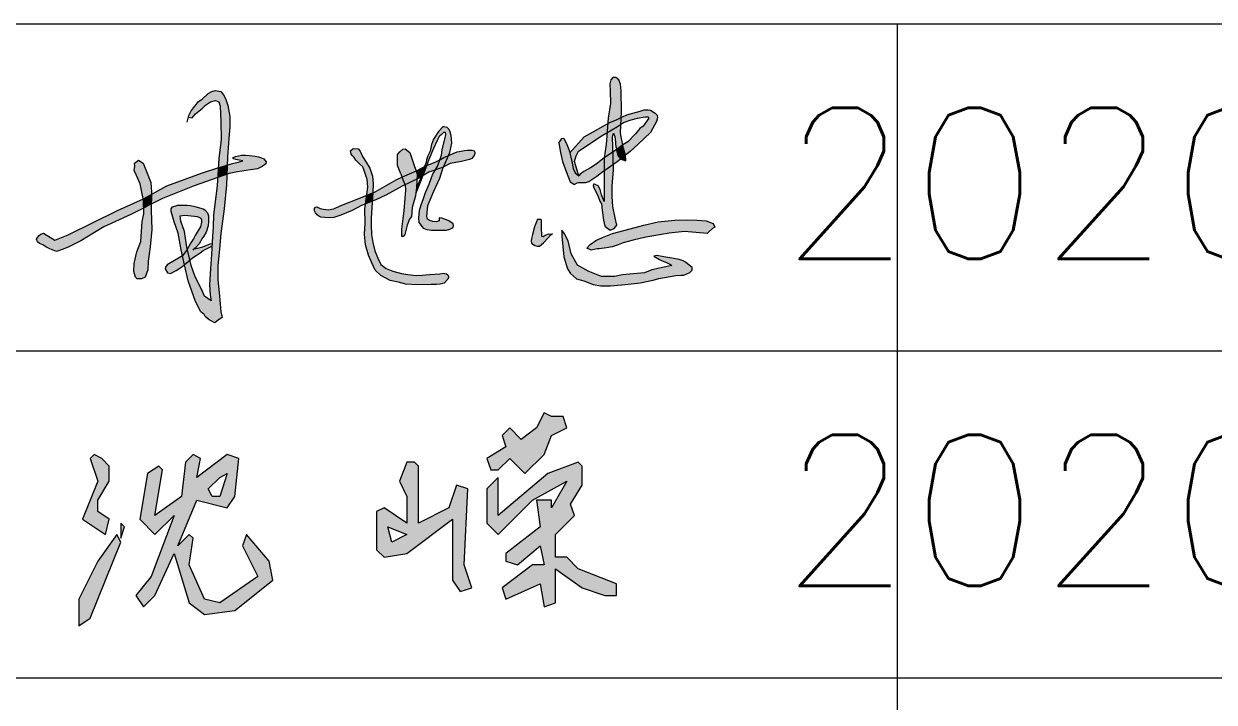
# Model space of a CAD drawing. Header units: millimetres. Extents: x 865974 to 875117, y 41124 to 44891.
# Drawn here: x 870429.2 to 870452.84, y 41162.62 to 41176.1 of the extents above; entities that cross this region are included whole.
import ezdxf
from ezdxf.enums import TextEntityAlignment as Align

# ---------------------------------------------------------------- set-up
doc = ezdxf.new("R2010")
doc.units = ezdxf.units.MM
doc.header["$LTSCALE"] = 1000
doc.header["$MEASUREMENT"] = 0
doc.layers.add('HATCH', color=8, linetype='Continuous')
doc.styles.add('ECEC_TQ', font='txt_l.shx', dxfattribs={"bigfont": 'hztxt_l.shx'})

msp = doc.modelspace()

# ---------------------------------------------------------------- hatches: boundary and pattern name
at = {"linetype": 'Continuous'}
h = msp.add_hatch(color=256, dxfattribs=at)
h.paths.add_polyline_path([(870437.716, 41166.256), (870437.716, 41165.046), (870437.867, 41164.819), (870438.094, 41164.894), (870437.943, 41165.348), (870438.018, 41166.861), (870437.791, 41166.936), (870437.64, 41166.483), (870437.035, 41166.18), (870437.035, 41167.314), (870436.96, 41167.39), (870436.808, 41167.39), (870436.657, 41167.012), (870436.808, 41166.709), (870436.808, 41166.18), (870436.355, 41166.483), (870436.203, 41166.407), (870436.203, 41165.651), (870436.355, 41165.499), (870436.808, 41165.575)])
h.paths.add_polyline_path([(870436.808, 41165.953), (870436.506, 41165.802), (870436.43, 41166.104)], flags=16)
h.paths.add_polyline_path([(870439.531, 41167.541), (870439.682, 41167.919), (870439.985, 41168.071), (870439.909, 41168.298), (870439.682, 41168.298), (870439.531, 41168.373), (870439.38, 41168.071), (870439.077, 41167.844), (870438.85, 41168.071), (870438.699, 41167.919), (870438.775, 41167.693), (870438.396, 41167.466), (870438.472, 41167.239), (870438.623, 41167.239), (870438.85, 41167.466), (870439.153, 41167.163)])
h.paths.add_polyline_path([(870440.287, 41166.936), (870440.287, 41167.314), (870440.211, 41167.39), (870439.606, 41167.163), (870438.623, 41166.331), (870438.623, 41167.088), (870438.396, 41166.861), (870438.396, 41166.18), (870438.623, 41165.953), (870439.304, 41166.634), (870439.985, 41167.012), (870439.682, 41166.483), (870439.682, 41166.634), (870439.38, 41166.634), (870439.455, 41166.104), (870438.775, 41165.575), (870438.775, 41165.424), (870439.001, 41165.348), (870439.455, 41165.726), (870439.531, 41165.348), (870439.304, 41165.348), (870438.699, 41164.894), (870438.775, 41164.668), (870439.455, 41164.97), (870439.531, 41164.516), (870439.758, 41164.592), (870439.758, 41165.273), (870440.287, 41164.894), (870440.741, 41164.743), (870440.968, 41164.743), (870440.968, 41164.97), (870440.211, 41165.273), (870439.985, 41165.499), (870439.758, 41165.499), (870439.758, 41165.953), (870440.136, 41166.331), (870440.06, 41166.558)])
h = msp.add_hatch(color=256, dxfattribs=at)
h.paths.add_polyline_path([(870430.668, 41166.407), (870430.668, 41166.634), (870430.895, 41167.012), (870430.895, 41167.314), (870430.744, 41167.466), (870430.593, 41167.541), (870430.517, 41167.466), (870430.668, 41167.012), (870430.366, 41166.256), (870430.82, 41165.953), (870430.895, 41166.256)])
h.paths.add_polyline_path([(870431.198, 41166.104), (870431.122, 41166.18), (870431.122, 41165.878)])
h.paths.add_polyline_path([(870431.122, 41165.802), (870431.046, 41165.953), (870430.668, 41165.424), (870430.29, 41164.668), (870430.29, 41164.138), (870430.517, 41164.289)])
h.paths.add_polyline_path([(870432.635, 41166.634), (870433.24, 41166.483), (870433.391, 41166.709), (870433.466, 41167.466), (870433.24, 41167.541), (870432.635, 41167.088), (870432.71, 41167.466), (870432.559, 41167.541), (870432.408, 41167.39), (870432.332, 41166.709), (870431.803, 41166.331), (870431.954, 41167.239), (870431.878, 41167.314), (870431.651, 41167.163), (870431.5, 41166.256), (870431.803, 41165.953), (870432.181, 41166.331), (870431.727, 41165.121), (870431.425, 41164.743), (870431.576, 41164.516), (870431.803, 41164.743), (870432.181, 41165.575), (870432.483, 41164.592), (870432.786, 41164.365), (870433.391, 41164.441), (870434.147, 41165.046), (870434.071, 41165.424), (870433.618, 41165.953), (870433.542, 41165.726), (870433.845, 41165.121), (870433.088, 41164.592), (870432.786, 41164.668), (870432.483, 41165.348), (870432.559, 41165.878), (870432.483, 41165.953), (870432.256, 41165.726)])
h.paths.add_polyline_path([(870432.861, 41166.861), (870433.088, 41167.088), (870433.24, 41167.163), (870433.088, 41166.709), (870432.937, 41166.709)], flags=16)
at = {"layer": 'HATCH'}
for points in [[(870441.062, 41174.772), (870441.051, 41174.902), (870441.02, 41174.993), (870440.957, 41175.035), (870440.897, 41175.035), (870440.855, 41174.99), (870440.837, 41174.913), (870440.844, 41174.762), (870440.851, 41174.52), (870440.802, 41174.229), (870440.794, 41174.118), (870440.84, 41174.145), (870440.985, 41174.204), (870441.063, 41174.241), (870441.069, 41174.358)], [(870433.27, 41173.823), (870433.291, 41174.058), (870433.288, 41174.264), (870433.248, 41174.483), (870433.206, 41174.619), (870433.166, 41174.689), (870433.109, 41174.758), (870432.997, 41174.78), (870432.933, 41174.761), (870432.858, 41174.716), (870432.743, 41174.609), (870432.666, 41174.558), (870432.594, 41174.465), (870432.519, 41174.377), (870432.476, 41174.28), (870432.468, 41174.245), (870432.541, 41174.238), (870432.606, 41174.312), (870432.737, 41174.423), (870432.805, 41174.484), (870432.906, 41174.551), (870433.003, 41174.578), (870433.071, 41174.551), (870433.098, 41174.464), (870433.111, 41174.164), (870433.118, 41173.803), (870433.074, 41173.425), (870433.062, 41173.244), (870433.24, 41173.295), (870433.246, 41173.454)], [(870441.776, 41174.29), (870441.737, 41174.331), (870441.649, 41174.389), (870441.597, 41174.394), (870441.52, 41174.392), (870441.439, 41174.369), (870441.293, 41174.326), (870441.179, 41174.293), (870441.09, 41174.254), (870441.063, 41174.241), (870441.056, 41174.105), (870441.109, 41174.139), (870441.265, 41174.192), (870441.391, 41174.226), (870441.499, 41174.248), (870441.545, 41174.257), (870441.594, 41174.255), (870441.611, 41174.23), (870441.5, 41174.071), (870441.433, 41174.02), (870441.346, 41173.917), (870441.198, 41173.759), (870441.097, 41173.699), (870441.111, 41173.629), (870441.149, 41173.491), (870441.244, 41173.568), (870441.402, 41173.713), (870441.643, 41173.942), (870441.767, 41174.165), (870441.783, 41174.235)], [(870441.063, 41174.241), (870440.985, 41174.204), (870440.84, 41174.145), (870440.794, 41174.118), (870440.781, 41173.942), (870440.993, 41174.064), (870441.056, 41174.105)], [(870437.34, 41173.63), (870437.413, 41173.791), (870437.462, 41173.881), (870437.498, 41173.913), (870437.54, 41173.948), (870437.565, 41173.953), (870437.573, 41173.904), (870437.554, 41173.811), (870437.502, 41173.604), (870437.488, 41173.489), (870437.458, 41173.401), (870437.472, 41173.409), (870437.542, 41173.449), (870437.639, 41173.49), (870437.663, 41173.543), (870437.7, 41173.729), (870437.684, 41173.884), (870437.665, 41173.956), (870437.648, 41174.001), (870437.63, 41174.026), (870437.61, 41174.041), (870437.549, 41174.058), (870437.518, 41174.058), (870437.441, 41173.97), (870437.409, 41173.922), (870437.376, 41173.868), (870437.338, 41173.81), (870437.296, 41173.703), (870437.267, 41173.574), (870437.224, 41173.479), (870437.194, 41173.403), (870437.189, 41173.346), (870437.157, 41173.267), (870437.185, 41173.282), (870437.204, 41173.289), (870437.247, 41173.412)], [(870440.367, 41173.672), (870440.65, 41173.866), (870440.781, 41173.942), (870440.794, 41174.118), (870440.751, 41174.093), (870440.505, 41173.954), (870440.33, 41173.858), (870440.046, 41173.538), (870440.085, 41173.37), (870440.113, 41173.228), (870440.147, 41173.142), (870440.224, 41173.082), (870440.136, 41173.366), (870440.169, 41173.482), (870440.214, 41173.572)], [(870441.056, 41174.105), (870440.993, 41174.064), (870440.781, 41173.942), (870440.764, 41173.703), (870440.728, 41173.439), (870440.902, 41173.556), (870440.898, 41173.668), (870440.893, 41173.85), (870440.895, 41173.883), (870440.91, 41173.93), (870440.938, 41173.865), (870440.951, 41173.754), (870440.953, 41173.724), (870440.96, 41173.651), (870440.975, 41173.609), (870441.097, 41173.699), (870441.065, 41173.86), (870441.048, 41173.937)], [(870440.04, 41173.566), (870440.024, 41173.605), (870439.969, 41173.74), (870439.933, 41173.811), (870439.925, 41173.833), (870439.882, 41173.825), (870439.866, 41173.794), (870439.824, 41173.736), (870439.856, 41173.549), (870439.899, 41173.367), (870439.971, 41173.168), (870440.052, 41172.966), (870440.139, 41172.909), (870440.181, 41172.934), (870440.217, 41172.94), (870440.242, 41172.941), (870440.293, 41172.941), (870440.347, 41172.943), (870440.419, 41172.962), (870440.58, 41173.067), (870440.674, 41173.144), (870440.727, 41173.181), (870440.728, 41173.439), (870440.57, 41173.317), (870440.451, 41173.242), (870440.381, 41173.199), (870440.325, 41173.168), (870440.251, 41173.115), (870440.224, 41173.082), (870440.147, 41173.142), (870440.113, 41173.228), (870440.085, 41173.37)], [(870441.111, 41173.629), (870441.097, 41173.699), (870441.097, 41173.699), (870440.975, 41173.609), (870440.973, 41173.59), (870441.006, 41173.474), (870441.055, 41173.414), (870441.149, 41173.491)], [(870433.932, 41173.267), (870434.007, 41173.319), (870434.009, 41173.362), (870433.965, 41173.42), (870433.92, 41173.442), (870433.862, 41173.457), (870433.794, 41173.473), (870433.679, 41173.486), (870433.598, 41173.49), (870433.522, 41173.49), (870433.462, 41173.479), (870433.4, 41173.467), (870433.353, 41173.446), (870433.357, 41173.422), (870433.409, 41173.409), (870433.477, 41173.393), (870433.547, 41173.378), (870433.485, 41173.36), (870433.343, 41173.325), (870433.24, 41173.295), (870433.233, 41173.111), (870433.279, 41173.127), (870433.442, 41173.16), (870433.699, 41173.203), (870433.842, 41173.22)], [(870436.123, 41173.076), (870436.071, 41173.233), (870435.997, 41173.354), (870435.927, 41173.469), (870435.88, 41173.573), (870435.838, 41173.622), (870435.742, 41173.626), (870435.689, 41173.577), (870435.699, 41173.512), (870435.729, 41173.477), (870435.757, 41173.447), (870435.794, 41173.394), (870435.864, 41173.323), (870435.93, 41173.261), (870435.961, 41173.186), (870436.015, 41173.009), (870436.028, 41172.857), (870436.008, 41172.713), (870436.005, 41172.694), (870436.133, 41172.748), (870436.137, 41172.927)], [(870436.917, 41173.389), (870436.865, 41173.545), (870436.773, 41173.621), (870436.729, 41173.609), (870436.665, 41173.561), (870436.62, 41173.509), (870436.62, 41173.425), (870436.62, 41173.285), (870436.685, 41173.125), (870436.708, 41173.057), (870436.718, 41173.062), (870436.988, 41173.177)], [(870437.639, 41173.49), (870437.542, 41173.449), (870437.472, 41173.409), (870437.458, 41173.401), (870437.416, 41173.28), (870437.366, 41173.194), (870437.513, 41173.246), (870437.536, 41173.258)], [(870438.05, 41173.404), (870438.098, 41173.429), (870438.119, 41173.451), (870438.141, 41173.486), (870438.156, 41173.524), (870438.155, 41173.552), (870438.152, 41173.563), (870438.142, 41173.577), (870438.095, 41173.592), (870438.002, 41173.592), (870437.952, 41173.586), (870437.882, 41173.572), (870437.805, 41173.556), (870437.728, 41173.529), (870437.652, 41173.496), (870437.639, 41173.49), (870437.536, 41173.258), (870437.664, 41173.326), (870437.891, 41173.37)], [(870440.902, 41173.556), (870440.728, 41173.439), (870440.727, 41173.181), (870440.909, 41173.306)], [(870441.006, 41173.474), (870440.973, 41173.59), (870440.975, 41173.609), (870440.919, 41173.568), (870440.902, 41173.556), (870440.909, 41173.306), (870440.986, 41173.359), (870441.055, 41173.414)], [(870441.149, 41173.491), (870441.055, 41173.414), (870441.153, 41173.383)], [(870431.72, 41172.948), (870431.636, 41173.17), (870431.566, 41173.336), (870431.478, 41173.393), (870431.395, 41173.337), (870431.401, 41173.273), (870431.39, 41173.185), (870431.433, 41173.086), (870431.507, 41172.922), (870431.537, 41172.788), (870431.572, 41172.624), (870431.732, 41172.713), (870431.733, 41172.763)], [(870432.581, 41172.885), (870433.048, 41173.047), (870433.062, 41173.244), (870433.033, 41173.236), (870432.726, 41173.135), (870432.036, 41172.881), (870431.732, 41172.713), (870431.729, 41172.518), (870431.952, 41172.629)], [(870433.24, 41173.295), (870433.062, 41173.244), (870433.048, 41173.047), (870433.233, 41173.111)], [(870437.009, 41173.115), (870436.988, 41173.177), (870436.718, 41173.062), (870436.708, 41173.057), (870436.73, 41172.991), (870436.773, 41172.904), (870437.006, 41173.018)], [(870437.157, 41173.267), (870437.001, 41173.182), (870436.988, 41173.177), (870437.009, 41173.115), (870437.006, 41173.018), (870437.043, 41173.037), (870437.094, 41173.066)], [(870437.46, 41173.035), (870437.524, 41173.231), (870437.536, 41173.258), (870437.513, 41173.246), (870437.366, 41173.194), (870437.318, 41173.112), (870437.24, 41172.913), (870437.169, 41172.744), (870437.125, 41172.607), (870437.09, 41172.52), (870437.051, 41172.392), (870437.035, 41172.25), (870437.044, 41172.155), (870437.111, 41172.07), (870437.132, 41172.044), (870437.2, 41172.017), (870437.299, 41172), (870437.365, 41171.999), (870437.473, 41171.999), (870437.591, 41172.003), (870437.662, 41172.025), (870437.697, 41172.041), (870437.727, 41172.061), (870437.732, 41172.092), (870437.724, 41172.13), (870437.642, 41172.186), (870437.593, 41172.205), (870437.499, 41172.24), (870437.448, 41172.248), (870437.448, 41172.209), (870437.445, 41172.185), (870437.393, 41172.171), (870437.325, 41172.174), (870437.255, 41172.193), (870437.217, 41172.222), (870437.201, 41172.273), (870437.225, 41172.493), (870437.343, 41172.779)], [(870437.204, 41173.289), (870437.185, 41173.282), (870437.157, 41173.267), (870437.094, 41173.066), (870437.126, 41173.084), (870437.169, 41173.192)], [(870437.416, 41173.28), (870437.458, 41173.401), (870437.368, 41173.352), (870437.204, 41173.289), (870437.169, 41173.192), (870437.126, 41173.084), (870437.246, 41173.152), (870437.366, 41173.194)], [(870440.912, 41173.199), (870440.909, 41173.306), (870440.727, 41173.181), (870440.725, 41172.913), (870440.724, 41172.699), (870440.725, 41172.57), (870440.672, 41172.703), (870440.644, 41172.81), (870440.609, 41172.885), (870440.561, 41172.904), (870440.534, 41172.916), (870440.513, 41172.918), (870440.505, 41172.889), (870440.521, 41172.843), (870440.58, 41172.731), (870440.607, 41172.672), (870440.637, 41172.577), (870440.671, 41172.527), (870440.687, 41172.4), (870440.715, 41172.201), (870440.738, 41172.084), (870440.843, 41171.999), (870440.923, 41172.036), (870440.978, 41172.1), (870440.944, 41172.246), (870440.898, 41172.475), (870440.887, 41172.674), (870440.887, 41172.876)], [(870432.519, 41171.301), (870432.495, 41171.406), (870432.419, 41171.341), (870432.386, 41171.313), (870432.387, 41171.311), (870432.462, 41170.993), (870432.606, 41170.581), (870432.715, 41170.382), (870432.777, 41170.328), (870432.803, 41170.288), (870432.88, 41170.219), (870432.99, 41170.163), (870433.028, 41170.189), (870433.063, 41170.221), (870433.136, 41170.266), (870433.114, 41170.376), (870433.097, 41170.537), (870433.078, 41170.764), (870433.05, 41171.017), (870433.053, 41171.302), (870433.082, 41171.624), (870433.11, 41171.933), (870433.179, 41172.427), (870433.224, 41172.903), (870433.233, 41173.111), (870433.048, 41173.047), (870433.037, 41172.885), (870432.963, 41172.308), (870432.956, 41172.064), (870432.946, 41171.882), (870432.926, 41171.518), (870432.906, 41171.238), (870432.883, 41170.917), (870432.902, 41170.716), (870432.916, 41170.598), (870432.789, 41170.688), (870432.724, 41170.829), (870432.604, 41171.077)], [(870436.71, 41172.874), (870436.773, 41172.904), (870436.73, 41172.991), (870436.708, 41173.057), (870436.591, 41173), (870436.179, 41172.767), (870436.133, 41172.748), (870436.121, 41172.575), (870436.192, 41172.602), (870436.389, 41172.7)], [(870437.001, 41172.852), (870437.006, 41173.018), (870436.773, 41172.904), (870436.779, 41172.796), (870436.764, 41172.638), (870436.749, 41172.386), (870436.724, 41172.234), (870436.716, 41172.131), (870436.705, 41172.072), (870436.703, 41172.022), (870436.703, 41171.978), (870436.697, 41171.921), (870436.697, 41171.893), (870436.702, 41171.88), (870436.71, 41171.873), (870436.736, 41171.874), (870436.765, 41171.918), (870436.815, 41172.099), (870436.857, 41172.219), (870436.897, 41172.275), (870436.909, 41172.455), (870436.949, 41172.592), (870436.981, 41172.684)], [(870437.126, 41173.084), (870437.094, 41173.066), (870437.021, 41172.901), (870437, 41172.837), (870436.988, 41172.743), (870437.071, 41172.943)], [(870431.732, 41172.713), (870431.572, 41172.624), (870431.577, 41172.601), (870431.581, 41172.445), (870431.729, 41172.518)], [(870436.133, 41172.748), (870436.005, 41172.694), (870435.982, 41172.523), (870436.121, 41172.575)], [(870430.788, 41172.07), (870431.32, 41172.316), (870431.581, 41172.445), (870431.577, 41172.601), (870431.572, 41172.624), (870431.061, 41172.392), (870430.081, 41171.908), (870429.812, 41171.806), (870429.588, 41171.944), (870429.536, 41171.921), (870429.501, 41171.894), (870429.466, 41171.859), (870429.447, 41171.822), (870429.472, 41171.769), (870429.511, 41171.738), (870429.577, 41171.711), (870429.637, 41171.672), (870429.713, 41171.629), (870429.847, 41171.581), (870429.959, 41171.618), (870430.078, 41171.662), (870430.332, 41171.793)], [(870431.742, 41172.018), (870431.726, 41172.393), (870431.729, 41172.518), (870431.581, 41172.445), (870431.584, 41172.33), (870431.546, 41172.172), (870431.521, 41171.774), (870431.442, 41171.569), (870431.39, 41171.337), (870431.381, 41171.179), (870431.415, 41171.066), (870431.447, 41171.035), (870431.532, 41171.035), (870431.607, 41171.071), (870431.663, 41171.215), (870431.668, 41171.384), (870431.708, 41171.668)], [(870432.794, 41172.405), (870432.757, 41172.429), (870432.687, 41172.446), (870432.622, 41172.466), (870432.565, 41172.479), (870432.501, 41172.49), (870432.44, 41172.496), (870432.343, 41172.496), (870432.258, 41172.496), (870432.154, 41172.466), (870432.127, 41172.426), (870432.127, 41172.375), (870432.157, 41172.26), (870432.187, 41172.166), (870432.265, 41171.94), (870432.322, 41171.61), (870432.347, 41171.495), (870432.445, 41171.619), (870432.434, 41171.662), (870432.389, 41171.973), (870432.315, 41172.184), (870432.306, 41172.284), (870432.397, 41172.299), (870432.589, 41172.282), (870432.643, 41172.275), (870432.684, 41172.256), (870432.715, 41172.24), (870432.726, 41172.206), (870432.726, 41172.162), (870432.708, 41172.069), (870432.66, 41171.995), (870432.604, 41171.895), (870432.565, 41171.83), (870432.543, 41171.793), (870432.515, 41171.75), (870432.482, 41171.689), (870432.445, 41171.619), (870432.495, 41171.406), (870432.549, 41171.454), (870432.621, 41171.501), (870432.702, 41171.551), (870432.762, 41171.597), (870432.854, 41171.647), (870432.935, 41171.684), (870432.938, 41171.74), (870432.902, 41171.729), (870432.799, 41171.69), (870432.756, 41171.673), (870432.645, 41171.643), (870432.58, 41171.629), (870432.609, 41171.65), (870432.68, 41171.731), (870432.707, 41171.775), (870432.734, 41171.829), (870432.771, 41171.883), (870432.818, 41171.96), (870432.862, 41172.085), (870432.869, 41172.169), (870432.869, 41172.233), (870432.865, 41172.284), (870432.848, 41172.348)], [(870435.903, 41172.494), (870435.982, 41172.523), (870436.005, 41172.694), (870435.885, 41172.642), (870435.482, 41172.487), (870435.358, 41172.428), (870435.24, 41172.407), (870435.148, 41172.417), (870435.087, 41172.433), (870435.021, 41172.466), (870434.994, 41172.457), (870434.974, 41172.431), (870434.971, 41172.388), (870434.994, 41172.346), (870435.025, 41172.31), (870435.055, 41172.283), (870435.1, 41172.26), (870435.178, 41172.251), (870435.269, 41172.244), (870435.357, 41172.251), (870435.493, 41172.299), (870435.72, 41172.393)], [(870436.095, 41172.101), (870436.097, 41172.242), (870436.112, 41172.448), (870436.121, 41172.575), (870435.982, 41172.523), (870435.969, 41172.428), (870435.975, 41172.144), (870435.965, 41171.92), (870435.986, 41171.71), (870436.043, 41171.503), (870436.112, 41171.354), (870436.178, 41171.207), (870436.29, 41171.102), (870436.472, 41171.004), (870436.665, 41170.963), (870436.776, 41170.928), (870437.021, 41170.913), (870437.288, 41170.92), (870437.392, 41170.921), (870437.467, 41170.927), (870437.545, 41170.95), (870437.617, 41171.027), (870437.635, 41171.063), (870437.635, 41171.079), (870437.623, 41171.117), (870437.595, 41171.131), (870437.559, 41171.143), (870437.531, 41171.149), (870437.46, 41171.136), (870437.256, 41171.122), (870437.113, 41171.11), (870436.99, 41171.099), (870436.825, 41171.118), (870436.702, 41171.144), (870436.53, 41171.185), (870436.392, 41171.241), (870436.291, 41171.319), (870436.23, 41171.446), (870436.168, 41171.593), (870436.131, 41171.756), (870436.101, 41171.916)], [(870439.614, 41171.852), (870439.664, 41171.912), (870439.682, 41171.923), (870439.624, 41171.927), (870439.551, 41171.902), (870439.511, 41171.877), (870439.483, 41171.882), (870439.481, 41171.909), (870439.481, 41171.947), (870439.476, 41172.005), (870439.476, 41172.047), (870439.476, 41172.108), (870439.473, 41172.143), (870439.473, 41172.188), (870439.468, 41172.218), (870439.403, 41172.223), (870439.383, 41172.17), (870439.345, 41172.07), (870439.3, 41171.919), (870439.285, 41171.839), (870439.275, 41171.791), (870439.282, 41171.741), (870439.35, 41171.699), (870439.4, 41171.684), (870439.441, 41171.686), (870439.521, 41171.749)], [(870440.012, 41171.788), (870439.936, 41171.928), (870439.885, 41172.002), (870439.888, 41171.884), (870439.923, 41171.472), (870439.998, 41171.236), (870440.058, 41171.138), (870440.179, 41171.033), (870440.32, 41170.993), (870440.505, 41170.924), (870440.66, 41170.898), (870440.85, 41170.896), (870441.146, 41170.92), (870441.447, 41170.954), (870441.536, 41170.974), (870441.699, 41171.008), (870441.812, 41171.039), (870442.148, 41171.101), (870442.254, 41171.11), (870442.305, 41171.11), (870442.426, 41171.162), (870442.472, 41171.21), (870442.474, 41171.259), (870442.412, 41171.309), (870442.341, 41171.363), (870442.295, 41171.392), (870442.218, 41171.418), (870442.111, 41171.44), (870441.912, 41171.472), (870441.769, 41171.498), (870441.709, 41171.484), (870441.823, 41171.42), (870441.867, 41171.402), (870441.98, 41171.355), (870442.029, 41171.325), (870442.073, 41171.303), (870441.673, 41171.216), (870441.527, 41171.157), (870441.093, 41171.117), (870440.931, 41171.078), (870440.674, 41171.078), (870440.406, 41171.189), (870440.193, 41171.307), (870440.071, 41171.529)], [(870441.303, 41171.804), (870441.552, 41171.86), (870441.715, 41171.891), (870442.014, 41171.942), (870442.319, 41171.973), (870442.772, 41171.934), (870442.805, 41171.967), (870442.879, 41172.036), (870442.925, 41172.064), (870442.892, 41172.135), (870442.752, 41172.189), (870442.576, 41172.201), (870442.355, 41172.206), (870442.131, 41172.199), (870441.797, 41172.168), (870441.514, 41172.1), (870441.341, 41172.056), (870440.89, 41171.939), (870440.694, 41171.855), (870440.562, 41171.799), (870440.445, 41171.715), (870440.382, 41171.644), (870440.466, 41171.603), (870440.588, 41171.631), (870440.628, 41171.634), (870440.774, 41171.654), (870440.885, 41171.672), (870441.005, 41171.708), (870441.102, 41171.753)], [(870432.445, 41171.619), (870432.347, 41171.495), (870432.386, 41171.313), (870432.419, 41171.341), (870432.495, 41171.406)], [(870432.386, 41171.313), (870432.347, 41171.495), (870432.191, 41171.399), (870432.043, 41171.315), (870432.015, 41171.269), (870432.006, 41171.232), (870432.052, 41171.154), (870432.113, 41171.143), (870432.221, 41171.202), (870432.295, 41171.247), (870432.356, 41171.286)]]:
    msp.add_hatch(color=256, dxfattribs=at).paths.add_polyline_path(points)

# ---------------------------------------------------------------- linework, layer by layer
for p, q in [((870411.552, 41176.104), (870521.552, 41176.104)), ((870446.552, 41143.604), (870446.552, 41176.104)), ((870411.552, 41169.604), (870466.552, 41169.604)), ((870411.552, 41163.104), (870466.552, 41163.104))]:
    msp.add_line(p, q)
for points in [[(870440.973, 41173.59), (870441.006, 41173.474), (870441.055, 41173.414), (870441.153, 41173.383), (870441.149, 41173.491), (870441.111, 41173.629), (870441.065, 41173.86), (870441.048, 41173.937), (870441.069, 41174.358), (870441.062, 41174.772), (870441.051, 41174.902), (870441.02, 41174.993), (870440.957, 41175.035), (870440.897, 41175.035), (870440.855, 41174.99), (870440.837, 41174.913), (870440.844, 41174.762), (870440.851, 41174.52), (870440.802, 41174.229), (870440.764, 41173.703), (870440.728, 41173.439), (870440.725, 41172.913), (870440.724, 41172.699), (870440.725, 41172.57), (870440.672, 41172.703), (870440.644, 41172.81), (870440.609, 41172.885)], [(870432.444, 41174.147), (870432.476, 41174.28), (870432.519, 41174.377), (870432.594, 41174.465), (870432.666, 41174.558), (870432.743, 41174.609), (870432.858, 41174.716), (870432.933, 41174.761), (870432.997, 41174.78), (870433.109, 41174.758), (870433.166, 41174.689), (870433.206, 41174.619), (870433.248, 41174.483), (870433.288, 41174.264), (870433.291, 41174.058), (870433.27, 41173.823), (870433.246, 41173.454), (870433.224, 41172.903), (870433.179, 41172.427), (870433.11, 41171.933), (870433.082, 41171.624), (870433.053, 41171.302), (870433.05, 41171.017), (870433.078, 41170.764), (870433.097, 41170.537), (870433.114, 41170.376), (870433.136, 41170.266), (870433.063, 41170.221), (870433.028, 41170.189), (870432.99, 41170.163), (870432.88, 41170.219), (870432.803, 41170.288), (870432.777, 41170.328), (870432.715, 41170.382), (870432.606, 41170.581), (870432.462, 41170.993), (870432.387, 41171.311), (870432.322, 41171.61), (870432.265, 41171.94), (870432.187, 41172.166), (870432.157, 41172.26), (870432.127, 41172.375), (870432.127, 41172.426), (870432.154, 41172.466), (870432.154, 41172.466), (870432.258, 41172.496), (870432.343, 41172.496), (870432.343, 41172.496), (870432.44, 41172.496), (870432.501, 41172.49), (870432.565, 41172.479), (870432.622, 41172.466), (870432.687, 41172.446), (870432.757, 41172.429), (870432.794, 41172.405), (870432.848, 41172.348), (870432.865, 41172.284), (870432.869, 41172.233), (870432.869, 41172.169), (870432.862, 41172.085), (870432.818, 41171.96), (870432.771, 41171.883), (870432.734, 41171.829), (870432.707, 41171.775), (870432.68, 41171.731), (870432.68, 41171.731), (870432.609, 41171.65), (870432.552, 41171.607)], [(870432.468, 41174.245), (870432.541, 41174.238), (870432.541, 41174.238), (870432.606, 41174.312), (870432.737, 41174.423), (870432.805, 41174.484), (870432.906, 41174.551), (870433.003, 41174.578), (870433.003, 41174.578), (870433.071, 41174.551), (870433.098, 41174.464), (870433.111, 41174.164), (870433.118, 41173.803), (870433.074, 41173.425), (870433.037, 41172.885), (870432.963, 41172.308), (870432.956, 41172.064), (870432.946, 41171.882), (870432.926, 41171.518), (870432.906, 41171.238), (870432.883, 41170.917), (870432.902, 41170.716), (870432.916, 41170.598), (870432.916, 41170.598), (870432.789, 41170.688), (870432.724, 41170.829), (870432.604, 41171.077), (870432.519, 41171.301), (870432.434, 41171.662), (870432.389, 41171.973), (870432.315, 41172.184), (870432.306, 41172.284), (870432.306, 41172.284), (870432.397, 41172.299), (870432.589, 41172.282), (870432.589, 41172.282), (870432.643, 41172.275), (870432.684, 41172.256), (870432.715, 41172.24), (870432.726, 41172.206), (870432.726, 41172.162), (870432.708, 41172.069), (870432.66, 41171.995), (870432.604, 41171.895), (870432.565, 41171.83), (870432.543, 41171.793), (870432.515, 41171.75), (870432.482, 41171.689), (870432.445, 41171.619), (870432.347, 41171.495), (870432.191, 41171.399), (870432.043, 41171.315), (870432.015, 41171.269), (870432.006, 41171.232), (870432.052, 41171.154), (870432.113, 41171.143), (870432.221, 41171.202), (870432.295, 41171.247), (870432.356, 41171.286), (870432.419, 41171.341), (870432.549, 41171.454), (870432.621, 41171.501), (870432.702, 41171.551), (870432.762, 41171.597), (870432.854, 41171.647), (870432.935, 41171.684)], [(870440.046, 41173.538), (870440.33, 41173.858), (870440.505, 41173.954), (870440.751, 41174.093), (870440.84, 41174.145), (870440.985, 41174.204), (870441.09, 41174.254), (870441.179, 41174.293), (870441.293, 41174.326), (870441.439, 41174.369), (870441.52, 41174.392), (870441.597, 41174.394), (870441.649, 41174.389), (870441.737, 41174.331), (870441.776, 41174.29), (870441.783, 41174.235), (870441.767, 41174.165), (870441.643, 41173.942), (870441.402, 41173.713), (870441.244, 41173.568), (870440.986, 41173.359), (870440.674, 41173.144), (870440.58, 41173.067), (870440.419, 41172.962), (870440.347, 41172.943), (870440.293, 41172.941), (870440.242, 41172.941), (870440.217, 41172.94), (870440.181, 41172.934), (870440.139, 41172.909)], [(870439.824, 41173.736), (870439.866, 41173.794), (870439.882, 41173.825), (870439.882, 41173.825), (870439.925, 41173.833), (870439.933, 41173.811), (870439.969, 41173.74), (870440.024, 41173.605), (870440.04, 41173.566), (870440.085, 41173.37), (870440.113, 41173.228), (870440.147, 41173.142), (870440.224, 41173.082), (870440.136, 41173.366), (870440.169, 41173.482), (870440.214, 41173.572), (870440.367, 41173.672), (870440.65, 41173.866), (870440.993, 41174.064), (870441.109, 41174.139), (870441.265, 41174.192), (870441.391, 41174.226), (870441.499, 41174.248), (870441.545, 41174.257), (870441.594, 41174.255), (870441.611, 41174.23), (870441.5, 41174.071), (870441.433, 41174.02), (870441.346, 41173.917), (870441.198, 41173.759), (870441.097, 41173.699), (870440.919, 41173.568), (870440.728, 41173.439), (870440.57, 41173.317), (870440.451, 41173.242), (870440.381, 41173.199), (870440.325, 41173.168), (870440.251, 41173.115), (870440.224, 41173.082)], [(870436.988, 41172.743), (870437.071, 41172.943), (870437.169, 41173.192), (870437.247, 41173.412), (870437.34, 41173.63), (870437.413, 41173.791), (870437.462, 41173.881), (870437.498, 41173.913), (870437.54, 41173.948), (870437.565, 41173.953), (870437.573, 41173.904), (870437.554, 41173.811), (870437.502, 41173.604), (870437.488, 41173.489), (870437.416, 41173.28), (870437.318, 41173.112), (870437.24, 41172.913), (870437.169, 41172.744), (870437.125, 41172.607), (870437.09, 41172.52), (870437.051, 41172.392), (870437.035, 41172.25), (870437.044, 41172.155), (870437.111, 41172.07), (870437.132, 41172.044), (870437.2, 41172.017), (870437.299, 41172), (870437.365, 41171.999), (870437.473, 41171.999), (870437.591, 41172.003), (870437.662, 41172.025), (870437.697, 41172.041), (870437.727, 41172.061), (870437.732, 41172.092), (870437.724, 41172.13), (870437.642, 41172.186), (870437.593, 41172.205), (870437.499, 41172.24), (870437.448, 41172.248), (870437.448, 41172.209), (870437.445, 41172.185), (870437.393, 41172.171), (870437.325, 41172.174), (870437.255, 41172.193), (870437.217, 41172.222), (870437.201, 41172.273), (870437.225, 41172.493), (870437.343, 41172.779), (870437.46, 41173.035), (870437.524, 41173.231), (870437.663, 41173.543), (870437.7, 41173.729), (870437.684, 41173.884), (870437.665, 41173.956), (870437.648, 41174.001), (870437.63, 41174.026), (870437.61, 41174.041), (870437.549, 41174.058), (870437.518, 41174.058), (870437.441, 41173.97), (870437.409, 41173.922), (870437.376, 41173.868), (870437.338, 41173.81), (870437.296, 41173.703), (870437.267, 41173.574), (870437.224, 41173.479), (870437.194, 41173.403), (870437.189, 41173.346)], [(870440.609, 41172.885), (870440.561, 41172.904), (870440.534, 41172.916), (870440.513, 41172.918), (870440.505, 41172.889), (870440.521, 41172.843), (870440.58, 41172.731), (870440.607, 41172.672), (870440.637, 41172.577), (870440.671, 41172.527), (870440.687, 41172.4), (870440.715, 41172.201), (870440.738, 41172.084), (870440.843, 41171.999), (870440.923, 41172.036), (870440.978, 41172.1), (870440.978, 41172.1), (870440.944, 41172.246), (870440.898, 41172.475), (870440.887, 41172.674), (870440.887, 41172.876), (870440.912, 41173.199), (870440.898, 41173.668), (870440.893, 41173.85), (870440.895, 41173.883), (870440.91, 41173.93), (870440.91, 41173.93), (870440.938, 41173.865), (870440.951, 41173.754), (870440.953, 41173.724), (870440.96, 41173.651), (870440.975, 41173.609), (870440.973, 41173.59)], [(870439.824, 41173.736), (870439.856, 41173.549), (870439.899, 41173.367), (870439.971, 41173.168), (870440.052, 41172.966), (870440.139, 41172.909)], [(870429.588, 41171.944), (870429.812, 41171.806), (870430.081, 41171.908), (870431.061, 41172.392), (870431.572, 41172.624), (870432.036, 41172.881), (870432.726, 41173.135), (870433.033, 41173.236), (870433.343, 41173.325), (870433.485, 41173.36), (870433.547, 41173.378), (870433.477, 41173.393), (870433.409, 41173.409), (870433.357, 41173.422), (870433.357, 41173.422), (870433.353, 41173.446), (870433.4, 41173.467), (870433.462, 41173.479), (870433.522, 41173.49), (870433.598, 41173.49), (870433.679, 41173.486), (870433.794, 41173.473), (870433.862, 41173.457), (870433.92, 41173.442), (870433.965, 41173.42), (870434.009, 41173.362), (870434.007, 41173.319), (870433.932, 41173.267), (870433.842, 41173.22), (870433.699, 41173.203), (870433.442, 41173.16), (870433.279, 41173.127), (870432.581, 41172.885), (870431.952, 41172.629), (870431.32, 41172.316), (870430.788, 41172.07), (870430.332, 41171.793), (870430.078, 41171.662), (870429.959, 41171.618), (870429.847, 41171.581), (870429.713, 41171.629), (870429.637, 41171.672), (870429.577, 41171.711), (870429.511, 41171.738), (870429.472, 41171.769), (870429.447, 41171.822), (870429.466, 41171.859), (870429.501, 41171.894), (870429.536, 41171.921), (870429.588, 41171.944)], [(870438.142, 41173.577), (870438.152, 41173.563), (870438.155, 41173.552), (870438.156, 41173.524), (870438.141, 41173.486), (870438.119, 41173.451), (870438.098, 41173.429), (870438.05, 41173.404), (870437.891, 41173.37), (870437.664, 41173.326), (870437.513, 41173.246), (870437.246, 41173.152), (870437.043, 41173.037), (870436.71, 41172.874), (870436.389, 41172.7), (870436.192, 41172.602), (870435.903, 41172.494), (870435.72, 41172.393), (870435.493, 41172.299), (870435.357, 41172.251), (870435.269, 41172.244), (870435.178, 41172.251), (870435.1, 41172.26), (870435.055, 41172.283), (870435.025, 41172.31), (870434.994, 41172.346), (870434.971, 41172.388), (870434.974, 41172.431), (870434.994, 41172.457), (870435.021, 41172.466)], [(870435.021, 41172.466), (870435.087, 41172.433), (870435.148, 41172.417), (870435.24, 41172.407), (870435.358, 41172.428), (870435.482, 41172.487), (870435.885, 41172.642), (870436.179, 41172.767), (870436.591, 41173), (870436.718, 41173.062), (870437.001, 41173.182), (870437.185, 41173.282), (870437.368, 41173.352), (870437.472, 41173.409), (870437.542, 41173.449), (870437.652, 41173.496), (870437.728, 41173.529), (870437.805, 41173.556), (870437.882, 41173.572), (870437.952, 41173.586), (870438.002, 41173.592), (870438.095, 41173.592), (870438.095, 41173.592), (870438.142, 41173.577)], [(870435.699, 41173.512), (870435.689, 41173.577), (870435.742, 41173.626), (870435.838, 41173.622), (870435.88, 41173.573), (870435.927, 41173.469), (870435.997, 41173.354), (870436.071, 41173.233), (870436.123, 41173.076), (870436.137, 41172.927), (870436.133, 41172.748), (870436.112, 41172.448), (870436.097, 41172.242), (870436.095, 41172.101), (870436.101, 41171.916), (870436.131, 41171.756), (870436.168, 41171.593), (870436.23, 41171.446), (870436.291, 41171.319), (870436.392, 41171.241), (870436.53, 41171.185), (870436.702, 41171.144), (870436.825, 41171.118), (870436.99, 41171.099), (870437.113, 41171.11), (870437.256, 41171.122), (870437.46, 41171.136), (870437.531, 41171.149), (870437.559, 41171.143), (870437.595, 41171.131), (870437.623, 41171.117), (870437.635, 41171.079), (870437.635, 41171.063), (870437.617, 41171.027), (870437.545, 41170.95), (870437.467, 41170.927), (870437.392, 41170.921), (870437.288, 41170.92), (870437.021, 41170.913), (870436.776, 41170.928), (870436.665, 41170.963), (870436.472, 41171.004), (870436.29, 41171.102), (870436.178, 41171.207), (870436.112, 41171.354), (870436.043, 41171.503), (870435.986, 41171.71), (870435.965, 41171.92), (870435.975, 41172.144), (870435.969, 41172.428), (870436.008, 41172.713), (870436.028, 41172.857), (870436.015, 41173.009), (870435.961, 41173.186), (870435.93, 41173.261), (870435.864, 41173.323), (870435.794, 41173.394), (870435.757, 41173.447), (870435.729, 41173.477), (870435.699, 41173.512)], [(870436.685, 41173.125), (870436.62, 41173.285), (870436.62, 41173.425), (870436.62, 41173.509), (870436.665, 41173.561), (870436.729, 41173.609), (870436.773, 41173.621), (870436.865, 41173.545), (870436.917, 41173.389), (870437.009, 41173.115), (870437.001, 41172.852), (870436.981, 41172.684), (870436.949, 41172.592), (870436.909, 41172.455), (870436.897, 41172.275), (870436.857, 41172.219), (870436.815, 41172.099), (870436.765, 41171.918), (870436.736, 41171.874), (870436.71, 41171.873)], [(870431.395, 41173.337), (870431.478, 41173.393), (870431.566, 41173.336), (870431.636, 41173.17), (870431.72, 41172.948), (870431.733, 41172.763), (870431.726, 41172.393), (870431.742, 41172.018), (870431.708, 41171.668), (870431.668, 41171.384), (870431.663, 41171.215), (870431.607, 41171.071), (870431.532, 41171.035), (870431.447, 41171.035), (870431.415, 41171.066), (870431.381, 41171.179), (870431.39, 41171.337), (870431.442, 41171.569), (870431.521, 41171.774), (870431.546, 41172.172), (870431.584, 41172.33), (870431.577, 41172.601), (870431.537, 41172.788), (870431.507, 41172.922), (870431.433, 41173.086), (870431.39, 41173.185), (870431.401, 41173.273), (870431.395, 41173.337)], [(870437.189, 41173.346), (870437.157, 41173.267), (870437.094, 41173.066), (870437.021, 41172.901), (870437, 41172.837)], [(870436.685, 41173.125), (870436.73, 41172.991), (870436.773, 41172.904), (870436.779, 41172.796), (870436.764, 41172.638), (870436.749, 41172.386), (870436.724, 41172.234), (870436.716, 41172.131), (870436.705, 41172.072), (870436.703, 41172.022), (870436.703, 41171.978), (870436.697, 41171.921), (870436.697, 41171.893)], [(870439.403, 41172.223), (870439.383, 41172.17), (870439.345, 41172.07), (870439.3, 41171.919), (870439.285, 41171.839), (870439.275, 41171.791), (870439.282, 41171.741), (870439.282, 41171.741), (870439.35, 41171.699), (870439.4, 41171.684), (870439.441, 41171.686), (870439.521, 41171.749), (870439.614, 41171.852), (870439.664, 41171.912), (870439.699, 41171.935)], [(870439.403, 41172.223), (870439.468, 41172.218), (870439.473, 41172.188), (870439.473, 41172.143), (870439.476, 41172.108), (870439.476, 41172.047), (870439.476, 41172.005), (870439.481, 41171.947), (870439.481, 41171.909), (870439.483, 41171.882), (870439.483, 41171.882), (870439.511, 41171.877), (870439.551, 41171.902), (870439.624, 41171.927), (870439.624, 41171.927), (870439.682, 41171.923)], [(870439.885, 41172.002), (870439.888, 41171.884), (870439.923, 41171.472), (870439.998, 41171.236), (870440.058, 41171.138), (870440.179, 41171.033), (870440.32, 41170.993), (870440.505, 41170.924), (870440.66, 41170.898), (870440.85, 41170.896), (870441.146, 41170.92), (870441.447, 41170.954), (870441.536, 41170.974), (870441.699, 41171.008), (870441.812, 41171.039), (870442.148, 41171.101), (870442.254, 41171.11), (870442.305, 41171.11), (870442.426, 41171.162), (870442.472, 41171.21), (870442.474, 41171.259), (870442.412, 41171.309), (870442.341, 41171.363), (870442.295, 41171.392), (870442.218, 41171.418), (870442.111, 41171.44), (870441.912, 41171.472), (870441.769, 41171.498), (870441.709, 41171.484), (870441.709, 41171.484), (870441.709, 41171.484), (870441.823, 41171.42), (870441.867, 41171.402), (870441.98, 41171.355), (870442.029, 41171.325), (870442.073, 41171.303), (870441.673, 41171.216), (870441.527, 41171.157), (870441.093, 41171.117), (870440.931, 41171.078), (870440.674, 41171.078), (870440.406, 41171.189), (870440.193, 41171.307), (870440.071, 41171.529), (870440.012, 41171.788), (870439.936, 41171.928), (870439.885, 41172.002)], [(870440.445, 41171.715), (870440.562, 41171.799), (870440.694, 41171.855), (870440.89, 41171.939), (870441.341, 41172.056), (870441.514, 41172.1), (870441.797, 41172.168), (870442.131, 41172.199), (870442.355, 41172.206), (870442.576, 41172.201), (870442.752, 41172.189), (870442.892, 41172.135), (870442.892, 41172.135), (870442.925, 41172.064), (870442.879, 41172.036), (870442.805, 41171.967), (870442.772, 41171.934), (870442.772, 41171.934), (870442.319, 41171.973), (870442.014, 41171.942), (870441.715, 41171.891), (870441.552, 41171.86), (870441.303, 41171.804), (870441.102, 41171.753), (870441.005, 41171.708), (870440.885, 41171.672), (870440.774, 41171.654), (870440.628, 41171.634), (870440.588, 41171.631), (870440.466, 41171.603), (870440.382, 41171.644), (870440.445, 41171.715), (870440.445, 41171.715)], [(870436.697, 41171.893), (870436.702, 41171.88), (870436.71, 41171.873)], [(870432.58, 41171.629), (870432.58, 41171.629), (870432.645, 41171.643), (870432.756, 41171.673), (870432.799, 41171.69), (870432.902, 41171.729), (870432.938, 41171.74)]]:
    msp.add_lwpolyline(points)
at = {"linetype": 'Continuous', "elevation": 2318108.623}
for points in [[(870439.682, 41168.298), (870439.531, 41168.373), (870439.38, 41168.071), (870439.077, 41167.844), (870438.85, 41168.071), (870438.699, 41167.919), (870438.775, 41167.693), (870438.396, 41167.466), (870438.472, 41167.239), (870438.623, 41167.239), (870438.85, 41167.466), (870439.153, 41167.163), (870439.531, 41167.541), (870439.682, 41167.919), (870439.985, 41168.071), (870439.909, 41168.298), (870439.682, 41168.298)], [(870430.744, 41167.466), (870430.593, 41167.541), (870430.517, 41167.466), (870430.668, 41167.012), (870430.366, 41166.256), (870430.82, 41165.953), (870430.895, 41166.256), (870430.668, 41166.407), (870430.668, 41166.634), (870430.895, 41167.012), (870430.895, 41167.314), (870430.744, 41167.466)], [(870432.71, 41167.466), (870432.559, 41167.541), (870432.408, 41167.39), (870432.332, 41166.709), (870431.803, 41166.331), (870431.954, 41167.239), (870431.878, 41167.314), (870431.651, 41167.163), (870431.5, 41166.256), (870431.803, 41165.953), (870432.181, 41166.331), (870431.727, 41165.121), (870431.425, 41164.743), (870431.576, 41164.516), (870431.803, 41164.743), (870432.181, 41165.575), (870432.483, 41164.592), (870432.786, 41164.365), (870433.391, 41164.441), (870434.147, 41165.046), (870434.071, 41165.424), (870433.618, 41165.953), (870433.542, 41165.726), (870433.845, 41165.121), (870433.088, 41164.592), (870432.786, 41164.668), (870432.483, 41165.348), (870432.559, 41165.878), (870432.483, 41165.953), (870432.256, 41165.726), (870432.635, 41166.634), (870433.24, 41166.483), (870433.391, 41166.709), (870433.466, 41167.466), (870433.24, 41167.541), (870432.635, 41167.088), (870432.71, 41167.466)], [(870437.035, 41167.314), (870436.96, 41167.39), (870436.808, 41167.39), (870436.657, 41167.012), (870436.808, 41166.709), (870436.808, 41166.18), (870436.355, 41166.483), (870436.203, 41166.407), (870436.203, 41165.651), (870436.355, 41165.499), (870436.808, 41165.575), (870437.716, 41166.256), (870437.716, 41165.046), (870437.867, 41164.819), (870438.094, 41164.894), (870437.943, 41165.348), (870438.018, 41166.861), (870437.791, 41166.936), (870437.64, 41166.483), (870437.035, 41166.18), (870437.035, 41167.314)], [(870440.287, 41167.314), (870440.211, 41167.39), (870439.606, 41167.163), (870438.623, 41166.331), (870438.623, 41167.088), (870438.396, 41166.861), (870438.396, 41166.18), (870438.623, 41165.953), (870439.304, 41166.634), (870439.985, 41167.012), (870439.682, 41166.483), (870439.682, 41166.634), (870439.38, 41166.634), (870439.455, 41166.104), (870438.775, 41165.575), (870438.775, 41165.424), (870439.001, 41165.348), (870439.455, 41165.726), (870439.531, 41165.348), (870439.304, 41165.348), (870438.699, 41164.894), (870438.775, 41164.668), (870439.455, 41164.97), (870439.531, 41164.516), (870439.758, 41164.592), (870439.758, 41165.273), (870440.287, 41164.894), (870440.741, 41164.743), (870440.968, 41164.743), (870440.968, 41164.97), (870440.211, 41165.273), (870439.985, 41165.499), (870439.758, 41165.499), (870439.758, 41165.953), (870440.136, 41166.331), (870440.06, 41166.558), (870440.287, 41166.936), (870440.287, 41167.314)], [(870433.088, 41167.088), (870433.24, 41167.163), (870433.088, 41166.709), (870432.937, 41166.709), (870432.861, 41166.861), (870433.088, 41167.088)], [(870431.198, 41166.104), (870431.122, 41166.18), (870431.122, 41165.878), (870431.198, 41166.104)], [(870436.43, 41166.104), (870436.808, 41165.953), (870436.506, 41165.802), (870436.43, 41166.104)], [(870431.122, 41165.802), (870431.046, 41165.953), (870430.668, 41165.424), (870430.29, 41164.668), (870430.29, 41164.138), (870430.517, 41164.289), (870431.122, 41165.802)]]:
    msp.add_lwpolyline(points, dxfattribs=at)

# ---------------------------------------------------------------- texts
at = {"style": 'ECEC_TQ'}
for p in [(870455.796, 41172.932), (870455.796, 41166.432)]:
    msp.add_attdef('2020.04.30', text=' ', height=3, dxfattribs=at).set_placement(p, align=Align.MIDDLE)

doc.saveas('drawing.dxf')
